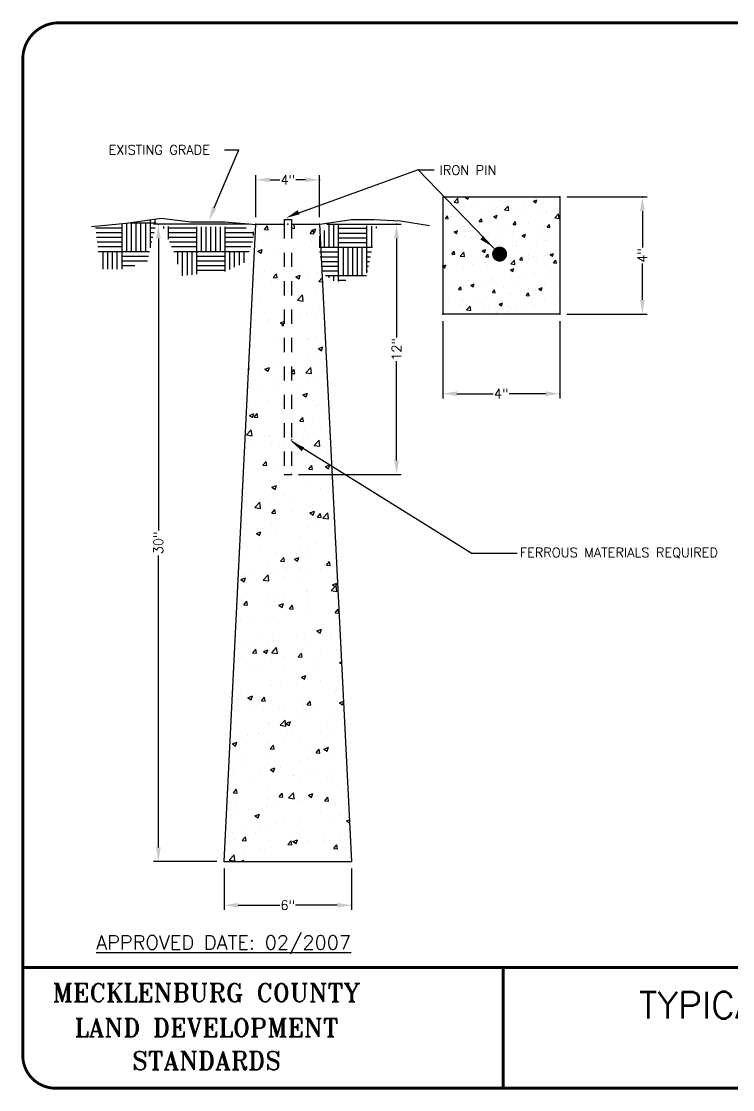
# Model space of a CAD drawing. Header units: feet. Extents: x 0 to 10.5, y 0 to 7.5.
# Drawn here: x -0.01 to 5, y -0.01 to 7.51 of the extents above; entities that cross this region are included whole.
import ezdxf
from ezdxf.enums import TextEntityAlignment as Align

# ---------------------------------------------------------------- set-up
doc = ezdxf.new("R2010")
doc.units = ezdxf.units.FT
doc.header["$LTSCALE"] = 0.25
doc.header["$MEASUREMENT"] = 0
doc.linetypes.add('HIDDEN', pattern=[0.375, 0.25, -0.125])
doc.layers.get('0').update_dxf_attribs({"linetype": 'CONTINUOUS'})
doc.layers.add('BORDER', color=4, linetype='CONTINUOUS')
doc.layers.add('MECK-DETAIL', color=7, linetype='CONTINUOUS')
doc.styles.add('ROMANS', font='romans', dxfattribs={"height": 2})
doc.styles.add('ROMANT', font='romant')
doc.styles.get("Standard").update_dxf_attribs({"font": 'simplex'})

# ---------------------------------------------------------------- blocks, each defined once
blk = doc.blocks.new('*X1')
at = {"color": 0}
for p, q in [((10.0193, 6.894), (10.0434, 6.9227)), ((10.0193, 6.894), (10.0492, 6.8914)), ((10.0492, 6.8914), (10.0434, 6.9227)), ((10.2314, 6.9298), (10.2359, 6.9346)), ((10.2314, 6.9063), (10.2562, 6.9024)), ((10.2562, 6.9024), (10.2524, 6.9346)), ((10.2555, 6.9267), (10.2555, 6.9267)), ((10.3779, 6.8626), (10.402, 6.8913)), ((10.3874, 6.886), (10.4224, 6.8995)), ((10.3874, 6.886), (10.4122, 6.8692)), ((10.4078, 6.86), (10.402, 6.8913)), ((10.4122, 6.8692), (10.4224, 6.8994)), ((10.4497, 6.8859), (10.4497, 6.8859)), ((10.0561, 6.817), (10.0561, 6.817)), ((10.1178, 6.8194), (10.1178, 6.8194)), ((10.3476, 6.8671), (10.3476, 6.8671)), ((10.3779, 6.8626), (10.4078, 6.86)), ((10.3847, 6.8081), (10.3847, 6.8081)), ((9.9563, 6.7635), (9.9563, 6.7635)), ((9.9673, 6.7248), (10.0023, 6.7382)), ((9.9673, 6.7248), (9.9921, 6.708)), ((9.9921, 6.708), (10.0023, 6.7382)), ((10.124, 6.7295), (10.124, 6.7295)), ((10.2492, 6.746), (10.2492, 6.746)), ((10.4385, 6.7709), (10.4385, 6.7709)), ((10.4437, 6.7194), (10.4437, 6.7194)), ((10.0183, 6.5652), (10.0183, 6.5652)), ((10.0886, 6.5179), (10.1128, 6.5466)), ((10.1185, 6.5153), (10.1128, 6.5466)), ((10.1176, 6.5488), (10.1176, 6.5488)), ((10.2853, 6.5539), (10.2853, 6.5539)), ((10.307, 6.5737), (10.307, 6.5737)), ((10.4376, 6.553), (10.4376, 6.553)), ((9.9924, 6.5323), (9.9924, 6.5323)), ((10.0752, 6.4822), (10.0752, 6.4822)), ((10.0886, 6.5179), (10.1185, 6.5153)), ((10.2657, 6.5234), (10.3007, 6.5369)), ((10.2657, 6.5234), (10.2906, 6.5067)), ((10.2906, 6.5067), (10.3007, 6.5369)), ((10.3668, 6.5322), (10.3668, 6.5322)), ((10.4473, 6.4865), (10.4714, 6.5152)), ((10.4473, 6.4865), (10.4744, 6.4841)), ((10.4734, 6.5041), (10.4714, 6.5152)), ((10.278, 6.3395), (10.3169, 6.3801)), ((10.3225, 6.3326), (10.3169, 6.3801)), ((10.4315, 6.3866), (10.4315, 6.3866)), ((9.921, 6.3097), (9.921, 6.3097)), ((9.9222, 6.3193), (9.9222, 6.3193)), ((9.9861, 6.3516), (9.9861, 6.3516)), ((10.278, 6.3395), (10.3224, 6.3326)), ((10.4548, 6.2872), (10.4548, 6.2872)), ((10.0264, 6.2425), (10.0264, 6.2425)), ((10.2933, 6.2313), (10.2933, 6.2313)), ((10.3462, 6.2339), (10.3462, 6.2339)), ((10.3597, 6.2209), (10.3597, 6.2209)), ((10.4254, 6.2201), (10.4254, 6.2201)), ((10.4849, 6.2374), (10.4849, 6.2374)), ((9.9161, 6.1529), (9.9161, 6.1529)), ((10.0439, 6.1793), (10.0439, 6.1793)), ((10.0546, 6.1839), (10.0546, 6.1839)), ((10.144, 6.1609), (10.1725, 6.1718)), ((10.144, 6.1609), (10.1689, 6.1441)), ((10.158, 6.1418), (10.1725, 6.159)), ((10.158, 6.1418), (10.1725, 6.1405)), ((10.1689, 6.1441), (10.1725, 6.1546)), ((10.466, 6.1241), (10.466, 6.1241)), ((10.0884, 6.0443), (10.0884, 6.0443)), ((10.3533, 6.0402), (10.3533, 6.0402)), ((10.4193, 6.0537), (10.4193, 6.0537)), ((9.9101, 5.9864), (9.9101, 5.9864)), ((9.9124, 5.9821), (9.9124, 5.9821)), ((10.1668, 6.0216), (10.1668, 6.0216)), ((10.3553, 6.033), (10.3553, 6.033)), ((10.4425, 5.9596), (10.4775, 5.973)), ((10.4425, 5.9596), (10.4674, 5.9428)), ((10.4674, 5.9428), (10.4775, 5.973)), ((10.3653, 5.8991), (10.3653, 5.8991)), ((10.4112, 5.8679), (10.4112, 5.8679)), ((10.4133, 5.8872), (10.4133, 5.8872)), ((9.8949, 5.7948), (9.8987, 5.7945)), ((9.8987, 5.7944), (9.8957, 5.8105)), ((9.904, 5.82), (9.904, 5.82)), ((9.991, 5.7888), (9.991, 5.7888)), ((10.0224, 5.7983), (10.0574, 5.8117)), ((10.0224, 5.7983), (10.0473, 5.7815)), ((10.0473, 5.7815), (10.0574, 5.8117)), ((10.0737, 5.849), (10.0737, 5.849)), ((10.0966, 5.8265), (10.0966, 5.8265)), ((10.1607, 5.8552), (10.1607, 5.8552)), ((10.2314, 5.7704), (10.2515, 5.7944)), ((10.2573, 5.7631), (10.2515, 5.7944)), ((10.3443, 5.7697), (10.3832, 5.8103)), ((10.3887, 5.7628), (10.3832, 5.8103)), ((10.0965, 5.7216), (10.0965, 5.7216)), ((10.2314, 5.7653), (10.2573, 5.7631)), ((10.258, 5.7775), (10.258, 5.7775)), ((10.3443, 5.7697), (10.3887, 5.7628)), ((10.3634, 5.7103), (10.3634, 5.7103)), ((10.4072, 5.7208), (10.4072, 5.7208)), ((9.8979, 5.6536), (9.8979, 5.6536)), ((9.9651, 5.6293), (9.9651, 5.6293)), ((10.0903, 5.6457), (10.0903, 5.6457)), ((10.1546, 5.6888), (10.1546, 5.6888)), ((10.2796, 5.6707), (10.2796, 5.6707)), ((9.8916, 5.5346), (9.8916, 5.5346)), ((10.0531, 5.5507), (10.0531, 5.5507)), ((10.3208, 5.597), (10.3559, 5.6104)), ((10.3208, 5.597), (10.3457, 5.5802)), ((10.3447, 5.6008), (10.3447, 5.6008)), ((10.3457, 5.5802), (10.3559, 5.6104)), ((10.4011, 5.5543), (10.4011, 5.5543)), ((9.8918, 5.4871), (9.8918, 5.4871)), ((9.9007, 5.4357), (9.9357, 5.4492)), ((9.9256, 5.4189), (9.9357, 5.4491)), ((9.9381, 5.421), (9.9623, 5.4497)), ((9.9587, 5.4485), (9.9587, 5.4485)), ((9.968, 5.4184), (9.9623, 5.4497)), ((10.1481, 5.4735), (10.1481, 5.4735)), ((10.1485, 5.5223), (10.1485, 5.5223)), ((10.1585, 5.5233), (10.1585, 5.5233)), ((10.4254, 5.5121), (10.4254, 5.5121)), ((10.4639, 5.515), (10.4639, 5.515)), ((10.4645, 5.491), (10.4645, 5.491)), ((9.8813, 5.3909), (9.8813, 5.3909)), ((9.9007, 5.4357), (9.9256, 5.4189)), ((9.9381, 5.421), (9.968, 5.4184)), ((10.2968, 5.3896), (10.3209, 5.4183)), ((10.2968, 5.3896), (10.3267, 5.387)), ((10.3267, 5.387), (10.3209, 5.4183)), ((10.395, 5.3879), (10.395, 5.3879)), ((9.8769, 5.2826), (9.9159, 5.3232)), ((9.8769, 5.2826), (9.9214, 5.2757)), ((9.8857, 5.3207), (9.8857, 5.3207)), ((9.9214, 5.2757), (9.9159, 5.3232)), ((10.1425, 5.3559), (10.1425, 5.3559)), ((10.3323, 5.3178), (10.3323, 5.3178)), ((10.4575, 5.3343), (10.4575, 5.3343)), ((9.8996, 5.212), (9.8996, 5.212)), ((10.0166, 5.2763), (10.0166, 5.2763)), ((10.0611, 5.2679), (10.0611, 5.2679)), ((10.0723, 5.2159), (10.0723, 5.2159)), ((10.1665, 5.2007), (10.1665, 5.2007)), ((10.2314, 5.2468), (10.2342, 5.2478)), ((10.2314, 5.2394), (10.2342, 5.2478)), ((10.328, 5.2566), (10.328, 5.2566)), ((10.3639, 5.2659), (10.3639, 5.2659)), ((10.3889, 5.2214), (10.3889, 5.2214)), ((10.4106, 5.1999), (10.4495, 5.2405)), ((10.4106, 5.1999), (10.455, 5.193)), ((10.455, 5.193), (10.4495, 5.2405)), ((9.8797, 5.1542), (9.8797, 5.1542)), ((10.1364, 5.1894), (10.1364, 5.1894)), ((10.326, 5.1371), (10.326, 5.1371)), ((10.4334, 5.1894), (10.4334, 5.1894)), ((10.5153, 5.162), (10.5153, 5.162)), ((9.885, 5.0791), (9.885, 5.0791)), ((10.0075, 5.0449), (10.0316, 5.0736)), ((10.0075, 5.0449), (10.0374, 5.0423)), ((10.0374, 5.0423), (10.0316, 5.0736)), ((10.3662, 5.0135), (10.3903, 5.0422)), ((10.3829, 5.055), (10.3829, 5.055)), ((10.396, 5.0109), (10.3903, 5.0422)), ((10.4976, 5.0331), (10.5327, 5.0465)), ((10.4976, 5.0331), (10.5225, 5.0163)), ((10.5225, 5.0163), (10.5327, 5.0465)), ((9.8736, 4.9878), (9.8736, 4.9878)), ((9.9616, 5.0137), (9.9616, 5.0137)), ((10.1303, 5.023), (10.1303, 5.023)), ((10.3432, 4.9676), (10.3432, 4.9676)), ((10.3662, 5.0135), (10.396, 5.0109)), ((10.3838, 4.9648), (10.3838, 4.9648)), ((10.4955, 4.9911), (10.4955, 4.9911)), ((10.0516, 4.9176), (10.0516, 4.9176)), ((10.0693, 4.9234), (10.0693, 4.9234)), ((10.0775, 4.8718), (10.1125, 4.8853)), ((10.0775, 4.8718), (10.1024, 4.8551)), ((10.1024, 4.855), (10.1125, 4.8853)), ((10.1944, 4.9399), (10.1944, 4.9399)), ((10.3768, 4.8885), (10.3768, 4.8885)), ((9.8675, 4.8213), (9.8675, 4.8213)), ((10.1242, 4.8565), (10.1242, 4.8565)), ((10.1714, 4.8078), (10.1714, 4.8078)), ((10.463, 4.8578), (10.463, 4.8578)), ((9.8643, 4.7582), (9.8643, 4.7582)), ((9.8798, 4.7577), (9.8798, 4.7577)), ((9.9377, 4.7262), (9.9377, 4.7262)), ((9.9432, 4.7128), (9.9822, 4.7534)), ((9.9432, 4.7128), (9.9877, 4.7059)), ((9.9877, 4.7059), (9.9822, 4.7534)), ((10.0629, 4.7427), (10.0629, 4.7427)), ((10.0769, 4.6688), (10.101, 4.6975)), ((10.1068, 4.6662), (10.101, 4.6975)), ((10.1312, 4.7469), (10.1312, 4.7469)), ((10.2523, 4.7676), (10.2523, 4.7676)), ((10.3707, 4.7221), (10.3707, 4.7221)), ((10.3981, 4.7356), (10.3981, 4.7356)), ((9.8614, 4.6549), (9.8614, 4.6549)), ((9.9697, 4.691), (9.9697, 4.691)), ((10.0769, 4.6688), (10.1068, 4.6662)), ((10.1181, 4.6901), (10.1181, 4.6901)), ((10.2366, 4.6798), (10.2366, 4.6798)), ((10.3624, 4.6328), (10.3624, 4.6328)), ((10.376, 4.6705), (10.411, 4.684)), ((10.376, 4.6705), (10.4009, 4.6537)), ((10.4009, 4.6537), (10.411, 4.684)), ((10.4355, 4.6374), (10.4596, 4.6661)), ((10.4355, 4.6374), (10.4654, 4.6348)), ((10.4365, 4.612), (10.4365, 4.612)), ((10.4654, 4.6348), (10.4596, 4.6661)), ((10.4768, 4.6301), (10.5158, 4.6706)), ((10.4768, 4.6301), (10.5213, 4.6232)), ((10.5035, 4.6685), (10.5035, 4.6685)), ((10.5213, 4.6232), (10.5158, 4.6706)), ((10.5617, 4.6285), (10.5617, 4.6285)), ((9.9314, 4.5455), (9.9314, 4.5455)), ((10.0708, 4.5828), (10.0708, 4.5828)), ((10.1207, 4.5704), (10.1207, 4.5704)), ((10.3646, 4.5556), (10.3646, 4.5556)), ((9.8553, 4.4884), (9.8553, 4.4884)), ((9.9559, 4.5093), (9.9909, 4.5227)), ((9.9559, 4.5093), (9.9807, 4.4925)), ((9.9807, 4.4925), (9.9909, 4.5227)), ((10.0317, 4.4928), (10.0317, 4.4928)), ((10.1121, 4.5236), (10.1121, 4.5236)), ((10.2986, 4.4815), (10.2986, 4.4815)), ((10.5655, 4.4702), (10.5655, 4.4702)), ((9.9892, 4.3732), (9.9892, 4.3732)), ((10.305, 4.4148), (10.305, 4.4148)), ((10.3585, 4.3892), (10.3585, 4.3892)), ((10.4301, 4.4313), (10.4301, 4.4313)), ((9.8493, 4.322), (9.8493, 4.322)), ((10.0502, 4.2844), (10.0502, 4.2844)), ((10.106, 4.3572), (10.106, 4.3572)), ((10.1463, 4.2927), (10.1704, 4.3214)), ((10.1463, 4.2927), (10.1762, 4.2901)), ((10.1762, 4.2901), (10.1704, 4.3214)), ((10.2543, 4.3079), (10.2893, 4.3214)), ((10.2543, 4.3079), (10.2792, 4.2912)), ((10.2792, 4.2912), (10.2893, 4.3214)), ((10.3417, 4.3345), (10.3417, 4.3345)), ((10.5049, 4.2613), (10.529, 4.29)), ((10.5348, 4.2587), (10.529, 4.29)), ((9.9343, 4.2373), (9.9343, 4.2373)), ((10.1734, 4.2176), (10.1734, 4.2176)), ((10.2012, 4.226), (10.2012, 4.226)), ((10.2986, 4.2341), (10.2986, 4.2341)), ((10.3525, 4.2227), (10.3525, 4.2227)), ((10.4616, 4.2247), (10.4616, 4.2247)), ((10.4682, 4.2147), (10.4682, 4.2147)), ((10.488, 4.259), (10.488, 4.259)), ((10.5049, 4.2613), (10.5348, 4.2587)), ((9.8342, 4.1467), (9.8692, 4.1601)), ((9.8342, 4.1467), (9.8591, 4.1299)), ((9.8432, 4.1555), (9.8432, 4.1555)), ((9.8577, 4.176), (9.8577, 4.176)), ((9.8591, 4.1299), (9.8692, 4.1601)), ((9.8784, 4.1246), (9.8784, 4.1246)), ((10.0095, 4.143), (10.0485, 4.1836)), ((10.0095, 4.143), (10.054, 4.1361)), ((10.0398, 4.1701), (10.0398, 4.1701)), ((10.054, 4.1361), (10.0485, 4.1836)), ((10.0999, 4.1907), (10.0999, 4.1907)), ((10.17, 4.1746), (10.17, 4.1746)), ((10.3067, 4.1588), (10.3067, 4.1588)), ((10.5528, 4.1066), (10.5878, 4.1201)), ((10.5736, 4.1476), (10.5736, 4.1476)), ((10.5777, 4.0899), (10.5878, 4.1201)), ((10.0938, 4.0243), (10.0938, 4.0243)), ((10.1671, 4.0369), (10.1671, 4.0369)), ((10.3464, 4.0563), (10.3464, 4.0563)), ((10.3564, 4.0618), (10.3564, 4.0618)), ((10.5431, 4.0602), (10.5821, 4.1008)), ((10.5431, 4.0602), (10.5876, 4.0533)), ((10.5528, 4.1066), (10.5777, 4.0899)), ((10.5876, 4.0533), (10.5821, 4.1008)), ((9.8349, 3.9831), (9.8349, 3.9831)), ((9.8371, 3.9891), (9.8371, 3.9891)), ((9.857, 3.948), (9.8811, 3.9767)), ((9.857, 3.948), (9.8869, 3.9454)), ((9.8869, 3.9453), (9.8811, 3.9767)), ((10.0419, 4.0204), (10.0419, 4.0204)), ((10.0693, 3.9496), (10.0693, 3.9496)), ((10.1018, 3.9718), (10.1018, 3.9718)), ((10.1327, 3.9454), (10.1677, 3.9588)), ((10.1327, 3.9454), (10.1575, 3.9286)), ((10.1575, 3.9286), (10.1677, 3.9588)), ((10.2156, 3.9166), (10.2398, 3.9453)), ((10.2455, 3.914), (10.2398, 3.9453)), ((10.3609, 3.9997), (10.3609, 3.9997)), ((10.3687, 3.9606), (10.3687, 3.9606)), ((10.0877, 3.8578), (10.0877, 3.8578)), ((10.2156, 3.9166), (10.2455, 3.914)), ((10.2249, 3.8646), (10.2249, 3.8646)), ((10.3403, 3.8898), (10.3403, 3.8898)), ((10.5407, 3.9062), (10.5407, 3.9062)), ((10.5743, 3.8852), (10.5984, 3.9139)), ((10.5743, 3.8852), (10.6042, 3.8826)), ((10.6042, 3.8826), (10.5984, 3.9139)), ((10.6, 3.9273), (10.6, 3.9273)), ((9.831, 3.8226), (9.831, 3.8226)), ((9.9104, 3.8232), (9.9104, 3.8232)), ((10.0355, 3.8396), (10.0355, 3.8396)), ((10.0044, 3.7163), (10.0044, 3.7163)), ((10.0817, 3.6914), (10.0817, 3.6914)), ((10.2713, 3.7051), (10.2713, 3.7051)), ((10.3342, 3.7234), (10.3342, 3.7234)), ((10.3403, 3.7013), (10.3403, 3.7013)), ((10.4091, 3.7089), (10.4091, 3.7089)), ((10.4311, 3.7441), (10.4661, 3.7575)), ((10.4311, 3.7441), (10.456, 3.7273)), ((10.456, 3.7273), (10.4661, 3.7575)), ((10.5343, 3.7254), (10.5343, 3.7254)), ((10.5382, 3.6938), (10.5382, 3.6938)), ((10.5939, 3.7609), (10.5939, 3.7609)), ((9.8249, 3.6562), (9.8249, 3.6562)), ((9.8429, 3.6605), (9.8429, 3.6605)), ((9.904, 3.6424), (9.904, 3.6424)), ((10.0487, 3.6513), (10.0487, 3.6513)), ((10.0758, 3.5732), (10.1147, 3.6138)), ((10.0934, 3.6674), (10.0934, 3.6674)), ((10.1098, 3.6492), (10.1098, 3.6492)), ((10.1203, 3.5663), (10.1148, 3.6138)), ((10.3767, 3.6379), (10.3767, 3.6379)), ((9.9264, 3.5719), (9.9505, 3.6006)), ((9.9264, 3.5719), (9.9563, 3.5693)), ((9.9563, 3.5692), (9.9505, 3.6006)), ((10.011, 3.5828), (10.046, 3.5962)), ((10.011, 3.5828), (10.0359, 3.566)), ((10.0359, 3.566), (10.046, 3.5962)), ((10.0756, 3.5249), (10.0756, 3.5249)), ((10.0758, 3.5732), (10.1203, 3.5663)), ((10.1685, 3.5415), (10.1685, 3.5415)), ((10.285, 3.5405), (10.3091, 3.5692)), ((10.285, 3.5405), (10.3149, 3.5379)), ((10.3149, 3.5379), (10.3091, 3.5692)), ((10.3281, 3.557), (10.3281, 3.557)), ((10.4028, 3.5282), (10.4028, 3.5282)), ((10.4601, 3.5915), (10.4601, 3.5915)), ((10.5878, 3.5944), (10.5878, 3.5944)), ((10.5921, 3.5531), (10.5921, 3.5531)), ((9.8189, 3.4897), (9.8189, 3.4897)), ((9.8769, 3.4914), (9.8769, 3.4914)), ((9.9049, 3.4622), (9.9049, 3.4622)), ((9.9618, 3.4702), (9.9618, 3.4702)), ((10.1718, 3.4509), (10.1718, 3.4509)), ((10.2776, 3.5117), (10.2776, 3.5117)), ((10.4388, 3.4396), (10.4388, 3.4396)), ((10.6094, 3.4904), (10.6234, 3.505)), ((10.6094, 3.4904), (10.6242, 3.4881)), ((10.0695, 3.3585), (10.0695, 3.3585)), ((10.3095, 3.3815), (10.3445, 3.3949)), ((10.3095, 3.3815), (10.3343, 3.3647)), ((10.3221, 3.3905), (10.3221, 3.3905)), ((10.3343, 3.3647), (10.3445, 3.3949)), ((10.3594, 3.3665), (10.3594, 3.3665)), ((10.4606, 3.3559), (10.4606, 3.3559)), ((10.5818, 3.428), (10.5818, 3.428)), ((9.8128, 3.3233), (9.8128, 3.3233)), ((9.8303, 3.273), (9.8303, 3.273)), ((10.0679, 3.3165), (10.0679, 3.3165)), ((10.1461, 3.3145), (10.1461, 3.3145)), ((10.2712, 3.331), (10.2712, 3.331)), ((9.7763, 3.2664), (9.7763, 3.2664)), ((9.8076, 3.2067), (9.8076, 3.2067)), ((9.8894, 3.2202), (9.9244, 3.2337)), ((9.8894, 3.2202), (9.9142, 3.2034)), ((9.9142, 3.2034), (9.9244, 3.2337)), ((9.9958, 3.1958), (10.0199, 3.2245)), ((9.9958, 3.1958), (10.0257, 3.1932)), ((10.0257, 3.1932), (10.0199, 3.2245)), ((10.0634, 3.1921), (10.0634, 3.1921)), ((10.0745, 3.1954), (10.0745, 3.1954)), ((10.316, 3.2241), (10.316, 3.2241)), ((10.3544, 3.1644), (10.3785, 3.1931)), ((10.3843, 3.1618), (10.3785, 3.1931)), ((10.5757, 3.2615), (10.5757, 3.2615)), ((10.6079, 3.1802), (10.639, 3.1921)), ((9.8067, 3.1568), (9.8067, 3.1568)), ((9.913, 3.1395), (9.913, 3.1395)), ((10.0145, 3.1173), (10.0145, 3.1173)), ((10.1397, 3.1338), (10.1397, 3.1338)), ((10.1799, 3.1282), (10.1799, 3.1282)), ((10.3291, 3.1587), (10.3291, 3.1587)), ((10.3414, 3.1841), (10.3414, 3.1841)), ((10.3544, 3.1644), (10.3843, 3.1618)), ((10.4468, 3.117), (10.4468, 3.117)), ((10.6079, 3.1802), (10.6328, 3.1634)), ((10.6083, 3.1729), (10.6083, 3.1729)), ((10.6304, 3.1182), (10.6304, 3.1182)), ((10.6328, 3.1634), (10.6395, 3.1833)), ((10.0472, 3.0181), (10.0472, 3.0181)), ((10.0573, 3.0256), (10.0573, 3.0256)), ((10.1421, 3.0034), (10.181, 3.0439)), ((10.1866, 2.9965), (10.181, 3.0439)), ((10.1878, 3.0189), (10.2228, 3.0324)), ((10.1878, 3.0189), (10.2127, 3.0021)), ((10.2127, 3.0021), (10.2228, 3.0323)), ((10.3099, 3.0576), (10.3099, 3.0576)), ((10.3388, 3.0682), (10.3388, 3.0682)), ((10.5696, 3.0951), (10.5696, 3.0951)), ((10.6385, 3.0196), (10.6385, 3.0196)), ((9.7556, 2.9681), (9.7556, 2.9681)), ((9.8006, 2.9904), (9.8006, 2.9904)), ((9.975, 2.9413), (9.975, 2.9413)), ((10.0082, 2.9366), (10.0082, 2.9366)), ((10.1421, 3.0034), (10.1866, 2.9965)), ((10.1975, 2.9615), (10.1975, 2.9615)), ((10.4586, 2.9584), (10.4586, 2.9584)), ((10.5133, 3.0031), (10.5133, 3.0031)), ((9.7677, 2.8576), (9.8027, 2.8711)), ((9.7677, 2.8576), (9.7926, 2.8409)), ((9.7926, 2.8409), (9.8027, 2.8711)), ((9.8754, 2.8583), (9.8754, 2.8583)), ((9.883, 2.9201), (9.883, 2.9201)), ((10.0513, 2.8592), (10.0513, 2.8592)), ((10.167, 2.9083), (10.167, 2.9083)), ((10.2419, 2.93), (10.2419, 2.93)), ((10.3038, 2.8912), (10.3038, 2.8912)), ((10.5088, 2.9187), (10.5088, 2.9187)), ((10.5635, 2.9287), (10.5635, 2.9287)), ((9.7945, 2.824), (9.7945, 2.824)), ((10.0651, 2.8197), (10.0893, 2.8484)), ((10.0651, 2.8197), (10.095, 2.8171)), ((10.095, 2.8171), (10.0893, 2.8484)), ((10.3818, 2.8059), (10.3818, 2.8059)), ((10.4238, 2.7883), (10.4479, 2.817)), ((10.4238, 2.7883), (10.4537, 2.7857)), ((10.4537, 2.7857), (10.4479, 2.817)), ((10.4863, 2.8176), (10.5213, 2.831)), ((10.4863, 2.8176), (10.5111, 2.8008)), ((10.5069, 2.8224), (10.5069, 2.8224)), ((10.5111, 2.8008), (10.5213, 2.831)), ((10.6496, 2.7834), (10.6496, 2.7834)), ((9.7515, 2.7229), (9.7515, 2.7229)), ((9.8766, 2.7394), (9.8766, 2.7394)), ((9.8776, 2.6858), (9.8776, 2.6858)), ((10.0452, 2.6927), (10.0452, 2.6927)), ((10.066, 2.7643), (10.066, 2.7643)), ((10.0664, 2.6833), (10.0664, 2.6833)), ((10.2977, 2.7247), (10.2977, 2.7247)), ((10.358, 2.7334), (10.358, 2.7334)), ((10.5574, 2.7622), (10.5574, 2.7622)), ((9.7748, 2.6333), (9.7748, 2.6333)), ((9.7885, 2.6575), (9.7885, 2.6575)), ((9.9831, 2.6186), (9.9831, 2.6186)), ((10.0661, 2.6563), (10.1012, 2.6698)), ((10.0661, 2.6563), (10.091, 2.6396)), ((10.091, 2.6396), (10.1012, 2.6698)), ((10.1445, 2.6745), (10.1445, 2.6745)), ((10.25, 2.6073), (10.25, 2.6073)), ((10.2502, 2.6087), (10.2502, 2.6087)), ((10.3754, 2.6252), (10.3754, 2.6252)), ((10.4115, 2.6632), (10.4115, 2.6632)), ((10.5648, 2.6501), (10.5648, 2.6501)), ((9.7451, 2.5422), (9.7451, 2.5422)), ((9.9345, 2.5671), (9.9345, 2.5671)), ((10.0391, 2.5263), (10.0391, 2.5263)), ((10.2917, 2.5583), (10.2917, 2.5583)), ((10.5169, 2.596), (10.5169, 2.596)), ((10.5514, 2.5958), (10.5514, 2.5958)), ((9.7759, 2.475), (9.8, 2.5037)), ((9.7759, 2.475), (9.8058, 2.4723)), ((9.7782, 2.4316), (9.7782, 2.4316)), ((9.7824, 2.4911), (9.7824, 2.4911)), ((9.8058, 2.4723), (9.8, 2.5037)), ((10.1345, 2.4436), (10.1586, 2.4723)), ((10.1345, 2.4436), (10.1644, 2.441)), ((10.1644, 2.441), (10.1586, 2.4723)), ((10.2084, 2.4335), (10.2473, 2.4741)), ((10.2084, 2.4335), (10.2529, 2.4266)), ((10.2529, 2.4266), (10.2473, 2.4741)), ((10.3373, 2.435), (10.3373, 2.435)), ((10.3646, 2.455), (10.3996, 2.4685)), ((10.3646, 2.455), (10.3895, 2.4383)), ((10.3895, 2.4382), (10.3996, 2.4685)), ((10.4332, 2.4529), (10.4332, 2.4529)), ((10.4932, 2.4122), (10.5173, 2.4409)), ((10.523, 2.4096), (10.5173, 2.4409)), ((10.6289, 2.4851), (10.6289, 2.4851)), ((9.8029, 2.3699), (9.8029, 2.3699)), ((10.033, 2.3598), (10.033, 2.3598)), ((10.0451, 2.4203), (10.0451, 2.4203)), ((10.0457, 2.385), (10.0457, 2.385)), ((10.1187, 2.4115), (10.1187, 2.4115)), ((10.2439, 2.428), (10.2439, 2.428)), ((10.2856, 2.3918), (10.2856, 2.3918)), ((10.312, 2.409), (10.312, 2.409)), ((10.4932, 2.4122), (10.523, 2.4096)), ((10.5453, 2.4293), (10.5453, 2.4293)), ((10.5789, 2.3978), (10.5789, 2.3978)), ((9.7541, 2.3349), (9.7541, 2.3349)), ((9.7763, 2.3246), (9.7763, 2.3246)), ((9.9445, 2.2938), (9.9795, 2.3072)), ((9.9445, 2.2938), (9.9694, 2.277)), ((9.9694, 2.277), (9.9795, 2.3072)), ((10.1655, 2.2752), (10.1655, 2.2752)), ((10.4571, 2.3253), (10.4571, 2.3253)), ((10.6175, 2.2973), (10.6175, 2.2973)), ((9.8739, 2.2251), (9.8739, 2.2251)), ((9.9872, 2.2143), (9.9872, 2.2143)), ((10.0269, 2.1934), (10.0269, 2.1934)), ((10.1123, 2.2308), (10.1123, 2.2308)), ((10.2795, 2.2254), (10.2795, 2.2254)), ((10.3017, 2.2557), (10.3017, 2.2557)), ((10.5392, 2.2629), (10.5392, 2.2629)), ((10.6631, 2.2537), (10.6855, 2.2623)), ((10.6631, 2.2537), (10.6868, 2.2377)), ((9.7702, 2.1582), (9.7702, 2.1582)), ((9.7862, 2.1089), (9.7862, 2.1089)), ((9.8453, 2.0989), (9.8694, 2.1276)), ((9.8453, 2.0989), (9.8752, 2.0962)), ((9.8752, 2.0962), (9.8694, 2.1276)), ((9.9477, 2.1648), (9.9477, 2.1648)), ((10.0531, 2.0977), (10.0531, 2.0977)), ((10.2039, 2.0675), (10.228, 2.0962)), ((10.2146, 2.1536), (10.2146, 2.1536)), ((10.2338, 2.0649), (10.228, 2.0962)), ((10.2429, 2.0925), (10.278, 2.1059)), ((10.2678, 2.0757), (10.278, 2.1059)), ((10.3565, 2.1002), (10.3565, 2.1002)), ((10.4815, 2.1423), (10.4815, 2.1423)), ((10.4859, 2.1001), (10.4859, 2.1001)), ((10.5331, 2.0964), (10.5331, 2.0964)), ((10.6111, 2.1165), (10.6111, 2.1165)), ((10.6481, 2.1503), (10.6481, 2.1503)), ((9.8556, 2.0171), (9.8556, 2.0171)), ((9.9808, 2.0336), (9.9808, 2.0336)), ((10.0209, 2.0269), (10.0209, 2.0269)), ((10.0649, 2.0502), (10.0649, 2.0502)), ((10.1702, 2.0585), (10.1702, 2.0585)), ((10.2039, 2.0675), (10.2338, 2.0649)), ((10.2429, 2.0925), (10.2678, 2.0757)), ((10.2734, 2.0589), (10.2734, 2.0589)), ((10.32, 2.0864), (10.32, 2.0864)), ((10.5625, 2.0361), (10.5866, 2.0648)), ((10.5625, 2.0361), (10.5924, 2.0335)), ((10.5924, 2.0335), (10.5866, 2.0648)), ((10.5869, 2.0751), (10.5869, 2.0751)), ((9.7411, 1.9465), (9.78, 1.9871)), ((9.7411, 1.9465), (9.7855, 1.9396)), ((9.7641, 1.9917), (9.7641, 1.9917)), ((9.7733, 2.0001), (9.7733, 2.0001)), ((9.7855, 1.9396), (9.78, 1.9871)), ((9.8318, 1.9346), (9.8578, 1.9446)), ((9.8545, 1.9346), (9.8578, 1.9446)), ((10.6689, 1.9443), (10.6689, 1.9443))]:
    blk.add_line(p, q, dxfattribs=at)
blk = doc.blocks.new('*X6')
at = {"color": 0}
for p, q in [((112.23, 208.41), (113, 209.22)), ((112.23, 208.41), (113.11, 208.27)), ((113.12, 208.27), (113, 209.22)), ((114.34, 209.33), (114.34, 209.33)), ((114.68, 209.39), (115, 209.52)), ((114.68, 209.39), (115.17, 209.06)), ((115.17, 209.06), (115.33, 209.52)), ((116.25, 207.77), (116.25, 207.77)), ((119.76, 208.38), (119.76, 208.38)), ((122.08, 208.77), (122.08, 208.77)), ((124.95, 209.13), (124.95, 209.13)), ((129.05, 208.59), (129.75, 208.86)), ((129.05, 208.59), (129.54, 208.25)), ((129.54, 208.25), (129.75, 208.86)), ((130.61, 207.88), (130.61, 207.88)), ((110.39, 204.96), (110.87, 205.53)), ((110.41, 206.77), (110.41, 206.77)), ((110.48, 207.62), (110.48, 207.62)), ((110.98, 204.91), (110.87, 205.53)), ((114.21, 205.72), (114.21, 205.72)), ((114.71, 207.74), (114.71, 207.74)), ((115.82, 207.39), (115.82, 207.39)), ((118, 206.22), (118, 206.22)), ((120.64, 205.36), (121.34, 205.63)), ((121.14, 205.03), (121.34, 205.63)), ((121.16, 207.17), (121.16, 207.17)), ((122.9, 206.75), (123.68, 207.57)), ((122.9, 206.75), (123.79, 206.62)), ((123.79, 206.62), (123.68, 207.57)), ((124.32, 207.05), (124.32, 207.05)), ((124.83, 205.8), (124.83, 205.8)), ((126.5, 206.94), (126.5, 206.94)), ((126.82, 207.38), (126.82, 207.38)), ((129.97, 206.5), (129.97, 206.5)), ((131.73, 206.27), (131.73, 206.27)), ((131.84, 206.72), (131.84, 206.72)), ((133.57, 205.1), (134.35, 205.91)), ((134.46, 204.96), (134.35, 205.91)), ((110.39, 204.96), (110.98, 204.91)), ((111.71, 205.39), (111.71, 205.39)), ((114.23, 203.27), (114.23, 203.27)), ((114.59, 204.41), (114.59, 204.41)), ((117.56, 204.33), (118.04, 204.9)), ((117.56, 204.33), (118.16, 204.28)), ((118.16, 204.28), (118.04, 204.9)), ((119.64, 205.05), (119.64, 205.05)), ((120.06, 204.27), (120.06, 204.27)), ((120.64, 205.36), (121.14, 205.03)), ((124.19, 203.43), (124.19, 203.43)), ((124.73, 203.7), (125.21, 204.28)), ((124.73, 203.7), (125.33, 203.65)), ((125.33, 203.65), (125.21, 204.28)), ((125.9, 205.27), (125.9, 205.27)), ((127.98, 203.93), (127.98, 203.93)), ((131.9, 203.08), (132.39, 203.65)), ((132.5, 203.02), (132.39, 203.65)), ((133.57, 205.1), (134.46, 204.96)), ((134.29, 204.76), (134.29, 204.76)), ((110.65, 201.16), (110.65, 201.16)), ((111.58, 201.77), (111.58, 201.77)), ((112.24, 202.14), (112.94, 202.41)), ((112.24, 202.14), (112.74, 201.8)), ((112.74, 201.8), (112.94, 202.41)), ((113.87, 202.28), (113.87, 202.28)), ((114.46, 201.08), (114.46, 201.08)), ((115.37, 202.27), (115.37, 202.27)), ((119.21, 202.06), (119.21, 202.06)), ((119.52, 201.72), (119.52, 201.72)), ((121.69, 203.1), (121.69, 203.1)), ((124.55, 201.83), (124.55, 201.83)), ((124.71, 202.47), (124.71, 202.47)), ((126.61, 201.34), (127.31, 201.61)), ((126.61, 201.34), (127.11, 201)), ((127.11, 201), (127.31, 201.61)), ((129.84, 203.17), (129.84, 203.17)), ((129.89, 201.61), (129.89, 201.61)), ((131.9, 203.08), (132.5, 203.02)), ((134.17, 201.15), (134.17, 201.15)), ((115.98, 200.94), (115.98, 200.94)), ((119.06, 199.16), (119.06, 199.16)), ((121.32, 200.71), (121.32, 200.71)), ((121.56, 199.49), (121.56, 199.49)), ((124.59, 199.14), (124.59, 199.14)), ((125.35, 199.99), (125.35, 199.99)), ((125.48, 199.3), (125.48, 199.3)), ((126.66, 200.49), (126.66, 200.49)), ((129.72, 199.84), (129.72, 199.84)), ((131.32, 200.3), (131.32, 200.3)), ((131.66, 200.82), (131.66, 200.82)), ((132, 200.26), (132, 200.26)), ((111.77, 197.44), (112.26, 198.01)), ((111.77, 197.44), (112.37, 197.38)), ((111.89, 197.2), (111.89, 197.2)), ((112.37, 197.38), (112.26, 198.01)), ((112.74, 198.33), (112.74, 198.33)), ((113.55, 197.01), (114.33, 197.83)), ((113.55, 197.01), (114.44, 196.88)), ((113.82, 197.3), (113.82, 197.3)), ((114.44, 196.88), (114.33, 197.83)), ((114.34, 197.75), (114.34, 197.75)), ((117.22, 196.97), (117.22, 196.97)), ((118.21, 198.11), (118.91, 198.38)), ((118.21, 198.11), (118.71, 197.78)), ((118.71, 197.78), (118.91, 198.38)), ((118.95, 196.81), (119.43, 197.38)), ((118.95, 196.81), (119.54, 196.76)), ((119.39, 198.39), (119.39, 198.39)), ((119.54, 196.76), (119.43, 197.38)), ((119.65, 198.3), (119.65, 198.3)), ((122.56, 196.75), (122.56, 196.75)), ((126.12, 196.18), (126.6, 196.76)), ((126.72, 196.13), (126.6, 196.76)), ((127.88, 197.11), (127.88, 197.11)), ((127.9, 196.52), (127.9, 196.52)), ((129.03, 196.88), (129.03, 196.88)), ((129.6, 196.52), (129.6, 196.52)), ((131.53, 197.21), (131.53, 197.21)), ((132.58, 197.31), (133.28, 197.58)), ((132.58, 197.31), (133.08, 196.98)), ((133.08, 196.98), (133.28, 197.58)), ((133.71, 198.11), (133.71, 198.11)), ((109.82, 194.89), (110.51, 195.16)), ((109.82, 194.88), (110.31, 194.55)), ((110.11, 194.39), (110.11, 194.39)), ((110.31, 194.55), (110.51, 195.16)), ((114.22, 194.42), (114.22, 194.42)), ((116.22, 195.11), (116.22, 195.11)), ((116.43, 195.22), (116.43, 195.22)), ((118.93, 195.55), (118.93, 195.55)), ((119.27, 195.06), (119.27, 195.06)), ((122.05, 196.11), (122.05, 196.11)), ((122.72, 196.04), (122.72, 196.04)), ((124.18, 194.09), (124.88, 194.36)), ((124.22, 195.36), (125, 196.17)), ((124.22, 195.36), (125.11, 195.22)), ((124.47, 195.81), (124.47, 195.81)), ((124.68, 193.75), (124.88, 194.36)), ((125.11, 195.22), (125, 196.17)), ((126.12, 196.18), (126.72, 196.13)), ((133.24, 196.3), (133.24, 196.3)), ((133.29, 195.55), (133.77, 196.13)), ((133.29, 195.55), (133.89, 195.5)), ((133.89, 195.5), (133.77, 196.13)), ((109.94, 192.09), (109.94, 192.09)), ((110.38, 194.11), (110.38, 194.11)), ((120.09, 192.1), (120.09, 192.1)), ((124.18, 194.09), (124.68, 193.75)), ((124.34, 192.48), (124.34, 192.48)), ((125.87, 192.61), (125.87, 192.61)), ((126.4, 192.93), (126.4, 192.93)), ((128.9, 193.26), (128.9, 193.26)), ((129.48, 193.19), (129.48, 193.19)), ((131.7, 193.61), (131.7, 193.61)), ((132.69, 193.76), (132.69, 193.76)), ((134.53, 193.83), (134.53, 193.83)), ((112.05, 190.75), (112.05, 190.75)), ((113.16, 189.91), (113.64, 190.49)), ((113.16, 189.91), (113.76, 189.86)), ((113.76, 189.86), (113.64, 190.49)), ((113.79, 191.27), (113.79, 191.27)), ((114.1, 191.09), (114.1, 191.09)), ((114.2, 190.61), (114.2, 190.61)), ((115.28, 191.86), (115.28, 191.86)), ((115.78, 190.86), (116.48, 191.13)), ((115.78, 190.86), (116.28, 190.53)), ((116.28, 190.53), (116.48, 191.13)), ((116.3, 191.6), (116.3, 191.6)), ((117.38, 190.52), (117.38, 190.52)), ((119.15, 191.73), (119.15, 191.73)), ((120.04, 191.61), (120.04, 191.61)), ((120.33, 189.29), (120.82, 189.86)), ((120.61, 191.64), (120.61, 191.64)), ((120.93, 189.23), (120.82, 189.86)), ((122.72, 190.29), (122.72, 190.29)), ((125.95, 191.41), (125.95, 191.41)), ((128.06, 190.07), (128.06, 190.07)), ((129.36, 189.86), (129.36, 189.86)), ((130.06, 189.82), (130.06, 189.82)), ((130.15, 190.06), (130.85, 190.33)), ((130.15, 190.06), (130.65, 189.73)), ((130.65, 189.73), (130.85, 190.33)), ((131.29, 191.19), (131.29, 191.19)), ((133.4, 189.84), (133.4, 189.84)), ((134.41, 190.5), (134.41, 190.5)), ((113.67, 187.66), (113.67, 187.66)), ((113.98, 187.76), (113.98, 187.76)), ((117.45, 188.16), (117.45, 188.16)), ((119.03, 188.4), (119.03, 188.4)), ((120.33, 189.29), (120.93, 189.23)), ((123.77, 188.99), (123.77, 188.99)), ((124.22, 189.15), (124.22, 189.15)), ((126.27, 189.32), (126.27, 189.32)), ((127.51, 188.66), (127.99, 189.23)), ((127.51, 188.66), (128.1, 188.61)), ((128.1, 188.61), (127.99, 189.23)), ((131.29, 187.64), (131.29, 187.64)), ((111.16, 187.33), (111.16, 187.33)), ((113.29, 186.78), (113.29, 186.78)), ((114.88, 185.62), (115.66, 186.43)), ((114.88, 185.62), (115.77, 185.48)), ((115.77, 185.48), (115.66, 186.43)), ((118.62, 186.55), (118.62, 186.55)), ((119.62, 185.64), (119.62, 185.64)), ((121.75, 186.84), (122.45, 187.1)), ((121.75, 186.84), (122.24, 186.5)), ((122.24, 186.5), (122.45, 187.1)), ((123.64, 185.37), (123.64, 185.37)), ((123.96, 186.33), (123.96, 186.33)), ((124.1, 185.82), (124.1, 185.82)), ((125.45, 186.64), (125.45, 186.64)), ((127.43, 185.87), (127.43, 185.87)), ((129.24, 186.53), (129.24, 186.53)), ((129.3, 186.1), (129.3, 186.1)), ((133.68, 185.45), (133.68, 185.45)), ((133.75, 186.7), (133.75, 186.7)), ((134.29, 187.17), (134.29, 187.17)), ((118.91, 185.07), (118.91, 185.07)), ((121.14, 185.04), (121.14, 185.04)), ((126.28, 184.72), (126.33, 184.77)), ((126.33, 184.72), (126.33, 184.77))]:
    blk.add_line(p, q, dxfattribs=at)
blk = doc.blocks.new('*X8')
at = {"color": 0}
for p, q in [((42, 198), (42, 203.79)), ((43, 198), (43, 203.89)), ((43.72, 204), (48, 204)), ((44, 198), (44, 204)), ((45, 198), (45, 204)), ((46, 198), (46, 204)), ((47, 198), (47, 204)), ((48, 204), (48, 204.63)), ((48, 198.71), (48, 204)), ((48, 204), (49.25, 204)), ((49, 204), (49, 204.78)), ((36.37, 203), (42, 203)), ((36.5, 202), (42, 202)), ((36.62, 201), (42, 201)), ((48, 203), (49.02, 203)), ((48, 202), (48.78, 202)), ((48, 201), (48.54, 201)), ((36.74, 200), (42, 200)), ((36.86, 199), (42, 199)), ((48, 200), (48.31, 200)), ((48, 199), (48.07, 199)), ((36.99, 198), (42, 198)), ((37, 197.88), (37, 198)), ((38, 194.22), (38, 198)), ((39, 194.22), (39, 198)), ((40, 194.22), (40, 198)), ((41, 194.22), (41, 198)), ((42, 194.23), (42, 198)), ((42, 198), (47.83, 198)), ((42, 197), (47.59, 197)), ((42, 196), (47.36, 196)), ((42, 195), (44.68, 195))]:
    blk.add_line(p, q, dxfattribs=at)
blk = doc.blocks.new('*X10')
at = {"color": 0}
for p, q in [((213, 198), (213, 201.55)), ((214, 198), (214, 202.76)), ((215, 198), (215, 202.97)), ((216, 198), (216, 202.9)), ((216, 202), (222, 202)), ((216, 201), (222, 201)), ((222, 198), (222, 202.51)), ((223, 198), (223, 202.45)), ((224, 202.04), (224, 202.39)), ((212, 198), (212, 200.35)), ((216, 200), (222, 200)), ((216, 199), (222, 199)), ((211.88, 198), (216, 198)), ((211.94, 197), (216, 197)), ((216, 192), (216, 198)), ((216, 198), (222, 198)), ((217, 192), (217, 198)), ((218, 192), (218, 198)), ((219, 192), (219, 198)), ((220, 192), (220, 198)), ((221, 192), (221, 198)), ((222, 192.55), (222, 198)), ((222, 198), (223.15, 198)), ((222, 197), (222.94, 197)), ((212.12, 196), (216, 196)), ((212.3, 195), (216, 195)), ((222, 196), (222.73, 196)), ((222, 195), (222.52, 195)), ((212.48, 194), (216, 194)), ((212.66, 193), (216, 193)), ((213.2, 192), (216, 192)), ((214, 191.51), (214, 192)), ((215, 190.9), (215, 192)), ((216, 190.78), (216, 192)), ((216, 192), (221.88, 192)), ((222, 194), (222.31, 194)), ((222, 193), (222.1, 193)), ((216, 191), (217.54, 191))]:
    blk.add_line(p, q, dxfattribs=at)
blk = doc.blocks.new('*X9')
at = {"color": 0}
for p, q in [((179, 202.86), (179, 203.24)), ((180, 200.57), (180, 203.23)), ((180, 203), (186, 203)), ((180, 202), (186, 202)), ((180, 201), (186, 201)), ((186, 198), (186, 203.21)), ((187, 198), (187, 203.2)), ((188, 198), (188, 203.2)), ((189, 198), (189, 203.2)), ((190, 198), (190, 203.19)), ((191, 198), (191, 203.19)), ((192, 198), (192, 203.18)), ((192, 203), (196.47, 203)), ((192, 202), (198, 202)), ((192, 201), (197.98, 201)), ((198, 201.35), (198, 202.13)), ((180.25, 200), (186, 200)), ((180.68, 199), (186, 199)), ((192, 200), (197.75, 200)), ((192, 199), (197.4, 199)), ((181.12, 198), (186, 198)), ((182, 195.32), (182, 198)), ((183, 192.86), (183, 198)), ((184, 192.96), (184, 198)), ((185, 193.06), (185, 198)), ((186, 193.16), (186, 198)), ((186, 198), (192, 198)), ((186, 197), (192, 197)), ((192, 193.77), (192, 198)), ((192, 198), (197.06, 198)), ((193, 194.19), (193, 198)), ((194, 194.65), (194, 198)), ((195, 195.1), (195, 198)), ((196, 195.55), (196, 198)), ((197, 197.82), (197, 198)), ((186, 196), (192, 196)), ((186, 195), (192, 195)), ((186, 194), (192, 194))]:
    blk.add_line(p, q, dxfattribs=at)
blk = doc.blocks.new('MECKCOUNTYSEAL2')
at = {"layer": 'BORDER', "color": 7, "const_width": 0.02}
blk.add_lwpolyline([(3.1427, 0.85), (3.1427, 0)], dxfattribs=at)
at = {"layer": 'BORDER', "color": 7, "style": 'ROMANT'}
for s, height, p in [('MECKLENBURG COUNTY', 0.128709, (1.0536, 0.6079)), ('LAND DEVELOPMENT', 0.128709, (1.0536, 0.3621)), ('STANDARDS', 0.12871, (1.0536, 0.1305))]:
    blk.add_text(s, height=height, dxfattribs=at).set_placement(p, align=Align.CENTER)

msp = doc.modelspace()

# ---------------------------------------------------------------- linework, layer by layer
at = {"layer": 'MECK-DETAIL', "color": 7}
for p, q in [((1.3493, 6.1984), (1.5209, 6.6057)), ((1.421, 6.6057), (1.5209, 6.6057)), ((2.7861, 6.4654), (1.8778, 6.1374)), ((2.7858, 6.4653), (3.3197, 5.9111)), ((2.7861, 6.4654), (2.897, 6.4654)), ((2.9579, 6.2745), (3.7837, 6.2745)), ((2.9579, 6.2745), (2.9579, 5.4488)), ((3.7837, 6.2745), (3.7837, 5.4488)), ((0.9753, 6.1232), (0.7274, 6.0865)), ((1.1837, 6.0958), (0.9753, 6.1232)), ((1.4238, 6.0959), (1.1837, 6.0958)), ((1.6446, 6.0772), (1.4238, 6.0959)), ((1.8402, 6.1143), (1.893, 6.1143)), ((1.8402, 6.1143), (1.8402, 6.0814)), ((1.893, 6.1143), (1.893, 6.0814)), ((2.0916, 6.0818), (2.3151, 6.1144)), ((2.3151, 6.1144), (2.4734, 6.1144)), ((2.4734, 6.1144), (2.6597, 6.1051)), ((2.6597, 6.1051), (2.8645, 6.0725)), ((0.7274, 6.0865), (0.4853, 6.0632)), ((1.418, 1.5957), (1.6423, 6.0814)), ((1.6423, 6.0814), (1.8402, 6.0814)), ((1.893, 6.0814), (2.0909, 6.0814)), ((2.0909, 6.0814), (2.3152, 1.5957)), ((3.7837, 5.4488), (2.9579, 5.4488)), ((3.1598, 3.7667), (1.8943, 4.5523)), ((1.8402, 4.32), (1.893, 4.32)), ((3.1598, 3.7667), (3.4815, 3.7667)), ((1.418, 1.5957), (2.3152, 1.5957))]:
    msp.add_line(p, q, dxfattribs=at)
at = {"layer": 'MECK-DETAIL', "color": 7, "linetype": 'ByBlock'}
for p, q in [((1.6423, 6.1313), (1.6423, 6.428)), ((1.7422, 6.3947), (1.8103, 6.3947)), ((1.991, 6.3947), (1.9229, 6.3947)), ((2.0909, 6.1313), (2.0909, 6.428)), ((3.8336, 6.2745), (4.3979, 6.2745)), ((4.3646, 6.1746), (4.3646, 5.9179)), ((1.5924, 6.0814), (0.9219, 6.0814)), ((2.1408, 6.0814), (2.6664, 6.0814)), ((0.9552, 5.9815), (0.9552, 3.9265)), ((2.6331, 5.9815), (2.6331, 5.2839)), ((4.3646, 5.5487), (4.3646, 5.8053)), ((3.8336, 5.4488), (4.3979, 5.4488)), ((2.9579, 5.3988), (2.9579, 4.8556)), ((3.7837, 5.3988), (3.7837, 4.8556)), ((2.6331, 4.4199), (2.6331, 5.1174)), ((3.0578, 4.8889), (3.3145, 4.8889)), ((3.6838, 4.8889), (3.4271, 4.8889)), ((1.943, 4.32), (2.6664, 4.32)), ((0.9552, 1.6956), (0.9552, 3.7505)), ((1.3681, 1.5957), (0.9219, 1.5957)), ((1.418, 1.5457), (1.418, 1.2546)), ((2.3152, 1.5457), (2.3152, 1.2546)), ((1.5179, 1.2879), (1.8119, 1.2879)), ((2.2153, 1.2879), (1.9213, 1.2879))]:
    msp.add_line(p, q, dxfattribs=at)
at = {"layer": 'MECK-DETAIL', "color": 7, "linetype": 'HIDDEN'}
for p, q in [((1.8402, 6.0814), (1.8402, 4.32)), ((1.893, 6.0814), (1.893, 4.32))]:
    msp.add_line(p, q, dxfattribs=at)
at = {"layer": 'MECK-DETAIL', "color": 7, "const_width": 0.02}
msp.add_lwpolyline([(0.2444, 7.4999), (10.2689, 7.5, -0.414215), (10.4992, 7.2697), (10.4992, 0.2303, -0.414214), (10.2689, 0), (0.2303, 0, -0.414214), (0, 0.2303), (0, 7.2447, -0.401569), (0.2444, 7.5, -0.650938)], format="xyb", dxfattribs=at)
at = {"layer": 'MECK-DETAIL', "color": 7, "const_width": 0.0529}
msp.add_lwpolyline([(3.3326, 5.8716, 1), (3.3855, 5.8716, 1)], format="xyb", close=True, dxfattribs=at)
at = {"layer": 'MECK-DETAIL', "color": 7, "const_width": 0.02}
msp.add_lwpolyline([(0.0018, 0.85), (10.4999, 0.85)], dxfattribs=at)
at = {"layer": 'MECK-DETAIL', "color": 7, "linetype": 'ByBlock'}
for p in [(2.0909, 6.3947), (3.7837, 6.2745), (4.3646, 6.2745), (0.9552, 6.0814), (1.6423, 6.0814), (1.6423, 6.0814), (2.0909, 6.0814), (2.0909, 6.0814), (2.6331, 6.0814), (2.9579, 5.4488), (3.7837, 5.4488), (3.7837, 5.4488), (3.7837, 4.8889), (1.893, 4.32), (1.418, 1.5957), (1.418, 1.5957), (2.3152, 1.5957), (2.3152, 1.2879)]:
    msp.add_point(p, dxfattribs=at)
at = {"layer": 'MECK-DETAIL', "color": 7}
for p in [(1.8666, 6.1143), (1.8666, 6.0814)]:
    msp.add_point(p, dxfattribs=at)
at = {"layer": 'MECK-DETAIL', "color": 7, "linetype": 'ByBlock'}
for points in [[(1.7422, 6.4113), (1.7422, 6.378), (1.6423, 6.3947)], [(1.991, 6.4113), (1.991, 6.378), (2.0909, 6.3947)], [(4.348, 6.1746), (4.3813, 6.1746), (4.3646, 6.2745)], [(0.9385, 5.9815), (0.9718, 5.9815), (0.9552, 6.0814)], [(2.6165, 5.9815), (2.6498, 5.9815), (2.6331, 6.0814)], [(4.348, 5.5487), (4.3813, 5.5487), (4.3646, 5.4488)], [(3.0578, 4.9055), (3.0578, 4.8722), (2.9579, 4.8889)], [(3.6838, 4.9055), (3.6838, 4.8722), (3.7837, 4.8889)], [(2.6165, 4.4199), (2.6498, 4.4199), (2.6331, 4.32)], [(0.9385, 1.6956), (0.9718, 1.6956), (0.9552, 1.5957)], [(1.5179, 1.3046), (1.5179, 1.2713), (1.418, 1.2879)], [(2.2153, 1.3046), (2.2153, 1.2713), (2.3152, 1.2879)]]:
    msp.add_solid(points, dxfattribs=at)
at = {"layer": 'MECK-DETAIL', "color": 7}
for points in [[(1.3647, 6.1919), (1.334, 6.2049), (1.3106, 6.1063)], [(1.9501, 6.1521), (1.9368, 6.1809), (1.8569, 6.1264)], [(3.2438, 5.999), (3.2234, 5.9746), (3.3068, 5.9257)], [(1.9649, 4.4848), (1.9827, 4.5112), (1.8947, 4.5513)]]:
    msp.add_solid(points, dxfattribs=at)

# ---------------------------------------------------------------- block references
for name, p, xscale, yscale, zscale in [('*X6', (-0.6992, -0.7024), 0.03330000000000055, 0.03329999999999966, 0.0333), ('*X8', (-0.6992, -0.7024), 0.03330000000000055, 0.03329999999999966, 0.0333), ('*X9', (-4.9678, -0.7024), 0.03330000000000055, 0.03329999999999966, 0.0333), ('*X1', (-7.286, -0.14), 0.8971417841760001, 0.8971417841760001, 0.8971417841760002), ('*X10', (-4.9678, -0.6732), 0.03330000000000055, 0.03329999999999966, 0.0333)]:
    msp.add_blockref(name, p, dxfattribs=dict(at, xscale=xscale, yscale=yscale, zscale=zscale))
at = {"layer": 'MECK-DETAIL'}
msp.add_blockref('MECKCOUNTYSEAL2', (0.2413, 0), dxfattribs=at)

# ---------------------------------------------------------------- texts
at = {"layer": 'MECK-DETAIL', "color": 7, "style": 'ROMANS'}
msp.add_text('EXISTING GRADE', height=0.0666, dxfattribs=at).set_placement((0.6043, 6.6057), align=Align.MIDDLE_LEFT)
for s, p in [('IRON PIN', (2.9365, 6.4296)), ('FERROUS MATERIALS REQUIRED', (3.501, 3.7383))]:
    msp.add_text(s, height=0.0666, dxfattribs=at).set_placement(p)
at = {"layer": 'MECK-DETAIL', "color": 7, "linetype": 'ByBlock', "style": 'ROMANS'}
for s, p in [('4"', (1.8666, 6.3947)), ('4"', (3.3708, 4.8889)), ('6"', (1.8666, 1.2879))]:
    msp.add_text(s, height=0.0666, dxfattribs=at).set_placement(p, align=Align.MIDDLE_CENTER)
for s, p in [('4"', (4.3646, 5.8616)), ('12"', (2.6331, 5.2007)), ('30"', (0.9552, 3.8385))]:
    msp.add_text(s, height=0.0666, rotation=90, dxfattribs=at).set_placement(p, align=Align.MIDDLE_CENTER)
at = {"layer": 'MECK-DETAIL', "color": 7}
msp.add_text('%%UAPPROVED DATE: 02/2007', height=0.1, dxfattribs=at).set_placement((1.4149, 0.9461), align=Align.BOTTOM_CENTER)
at = {"layer": 'MECK-DETAIL', "color": 7, "style": 'ROMANS'}
msp.add_text('TYPICAL CONCRETE CONTROL MONUMENT', height=0.187838, dxfattribs=at).set_placement((6.9174, 0.5844), align=Align.MIDDLE)

doc.saveas('drawing.dxf')
